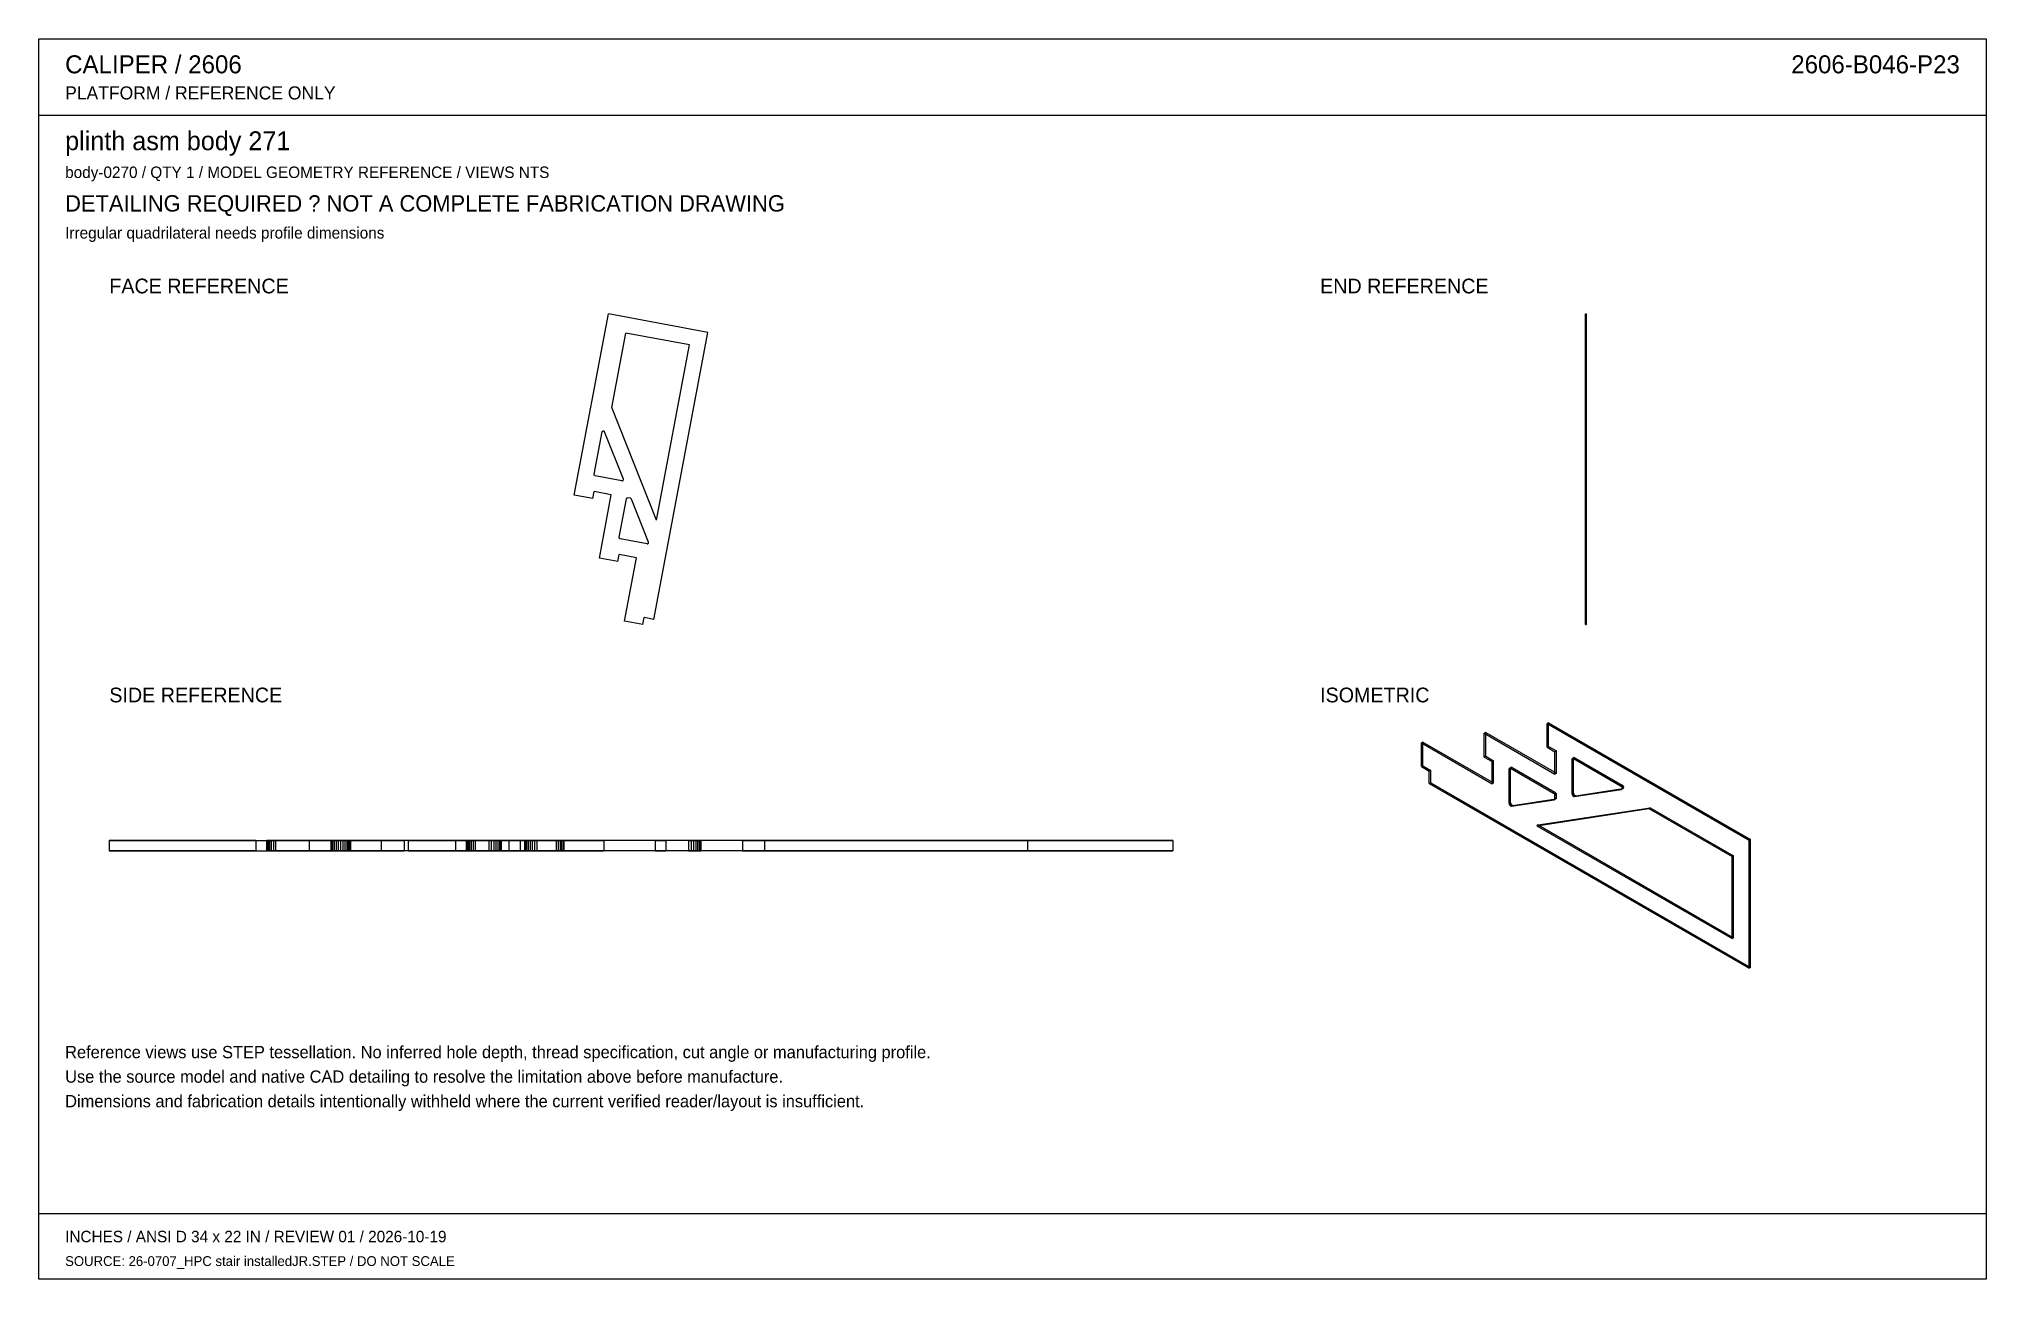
# Model space of a CAD drawing. Header units: inches. Extents: x 0.5 to 33.5, y 0.5 to 21.5.
import ezdxf
from ezdxf.enums import TextEntityAlignment as Align

# ---------------------------------------------------------------- set-up
doc = ezdxf.new("R2010")
doc.units = ezdxf.units.IN
doc.header["$MEASUREMENT"] = 0

msp = doc.modelspace()

# ---------------------------------------------------------------- linework, layer by layer
at = {"layer": 'OUTLINE'}
for p, q in [((0.472, 21.528), (33.528, 21.528)), ((0.472, 0.472), (0.472, 21.528)), ((33.528, 21.528), (33.528, 0.472)), ((0.472, 20.236), (33.528, 20.236)), ((9.561, 13.784), (10.141, 16.861)), ((9.561, 13.784), (10.141, 16.861)), ((11.828, 16.543), (10.141, 16.861)), ((11.828, 16.543), (10.141, 16.861)), ((26.725, 16.861), (26.747, 16.861)), ((26.725, 16.543), (26.725, 16.861)), ((26.725, 13.784), (26.725, 16.861)), ((26.747, 16.543), (26.747, 16.861)), ((26.747, 13.784), (26.747, 16.861)), ((10.198, 15.269), (10.436, 16.535)), ((10.198, 15.269), (10.436, 16.535)), ((11.518, 16.332), (10.436, 16.535)), ((11.518, 16.332), (10.436, 16.535)), ((10.91, 11.672), (11.828, 16.543)), ((10.91, 11.672), (11.828, 16.543)), ((26.725, 16.543), (26.747, 16.543)), ((26.725, 11.672), (26.725, 16.543)), ((26.725, 16.535), (26.747, 16.535)), ((26.725, 16.332), (26.725, 16.535)), ((26.725, 15.269), (26.725, 16.535)), ((26.747, 11.672), (26.747, 16.543)), ((26.747, 16.332), (26.747, 16.535)), ((26.747, 15.269), (26.747, 16.535)), ((10.958, 13.358), (11.518, 16.332)), ((10.958, 13.358), (11.518, 16.332)), ((26.725, 16.332), (26.747, 16.332)), ((26.725, 13.358), (26.725, 16.332)), ((26.747, 13.358), (26.747, 16.332)), ((10.958, 13.358), (10.198, 15.269)), ((10.958, 13.358), (10.198, 15.269)), ((26.725, 15.269), (26.747, 15.269)), ((26.725, 13.358), (26.725, 15.269)), ((26.747, 13.358), (26.747, 15.269)), ((9.898, 14.137), (10.033, 14.855)), ((9.898, 14.137), (10.033, 14.855)), ((10.033, 14.855), (10.034, 14.86)), ((10.033, 14.855), (10.034, 14.86)), ((10.034, 14.86), (10.037, 14.864)), ((10.034, 14.86), (10.037, 14.864)), ((10.037, 14.864), (10.04, 14.868)), ((10.037, 14.864), (10.04, 14.868)), ((10.04, 14.868), (10.044, 14.87)), ((10.04, 14.868), (10.044, 14.87)), ((10.044, 14.87), (10.049, 14.872)), ((10.044, 14.87), (10.049, 14.872)), ((10.049, 14.872), (10.054, 14.873)), ((10.049, 14.872), (10.054, 14.873)), ((10.054, 14.873), (10.059, 14.873)), ((10.054, 14.873), (10.059, 14.873)), ((10.063, 14.871), (10.059, 14.873)), ((10.063, 14.871), (10.059, 14.873)), ((10.067, 14.869), (10.063, 14.871)), ((10.067, 14.869), (10.063, 14.871)), ((10.07, 14.866), (10.067, 14.869)), ((10.07, 14.866), (10.067, 14.869)), ((10.073, 14.863), (10.07, 14.866)), ((10.073, 14.863), (10.07, 14.866)), ((10.075, 14.859), (10.073, 14.863)), ((10.075, 14.859), (10.073, 14.863)), ((10.395, 14.056), (10.075, 14.859)), ((10.395, 14.056), (10.075, 14.859)), ((26.725, 14.873), (26.747, 14.873)), ((26.725, 14.873), (26.747, 14.873)), ((26.725, 14.873), (26.725, 14.873)), ((26.725, 14.872), (26.725, 14.873)), ((26.725, 14.871), (26.725, 14.873)), ((26.725, 14.872), (26.747, 14.872)), ((26.725, 14.87), (26.725, 14.872)), ((26.725, 14.869), (26.725, 14.871)), ((26.725, 14.871), (26.747, 14.871)), ((26.725, 14.87), (26.747, 14.87)), ((26.725, 14.868), (26.725, 14.87)), ((26.725, 14.866), (26.725, 14.869)), ((26.725, 14.869), (26.747, 14.869)), ((26.725, 14.868), (26.747, 14.868)), ((26.725, 14.864), (26.725, 14.868)), ((26.725, 14.863), (26.725, 14.866)), ((26.725, 14.866), (26.747, 14.866)), ((26.725, 14.864), (26.747, 14.864)), ((26.725, 14.86), (26.725, 14.864)), ((26.725, 14.859), (26.725, 14.863)), ((26.725, 14.863), (26.747, 14.863)), ((26.725, 14.86), (26.747, 14.86)), ((26.725, 14.855), (26.725, 14.86)), ((26.725, 14.056), (26.725, 14.859)), ((26.725, 14.859), (26.747, 14.859)), ((26.725, 14.855), (26.747, 14.855)), ((26.725, 14.137), (26.725, 14.855)), ((26.747, 14.873), (26.747, 14.873)), ((26.747, 14.872), (26.747, 14.873)), ((26.747, 14.871), (26.747, 14.873)), ((26.747, 14.87), (26.747, 14.872)), ((26.747, 14.869), (26.747, 14.871)), ((26.747, 14.868), (26.747, 14.87)), ((26.747, 14.866), (26.747, 14.869)), ((26.747, 14.864), (26.747, 14.868)), ((26.747, 14.863), (26.747, 14.866)), ((26.747, 14.86), (26.747, 14.864)), ((26.747, 14.859), (26.747, 14.863)), ((26.747, 14.855), (26.747, 14.86)), ((26.747, 14.056), (26.747, 14.859)), ((26.747, 14.137), (26.747, 14.855)), ((9.897, 14.132), (9.898, 14.137)), ((9.897, 14.132), (9.898, 14.137)), ((9.898, 14.127), (9.897, 14.132)), ((9.898, 14.127), (9.897, 14.132)), ((9.9, 14.123), (9.898, 14.127)), ((9.9, 14.123), (9.898, 14.127)), ((9.903, 14.119), (9.9, 14.123)), ((9.903, 14.119), (9.9, 14.123)), ((9.906, 14.115), (9.903, 14.119)), ((9.906, 14.115), (9.903, 14.119)), ((9.911, 14.113), (9.906, 14.115)), ((9.911, 14.113), (9.906, 14.115)), ((9.915, 14.111), (9.911, 14.113)), ((9.915, 14.111), (9.911, 14.113)), ((10.37, 14.026), (9.915, 14.111)), ((10.37, 14.026), (9.915, 14.111)), ((10.37, 14.026), (10.375, 14.025)), ((10.37, 14.026), (10.375, 14.025)), ((10.375, 14.025), (10.38, 14.026)), ((10.375, 14.025), (10.38, 14.026)), ((10.38, 14.026), (10.385, 14.028)), ((10.38, 14.026), (10.385, 14.028)), ((10.385, 14.028), (10.389, 14.032)), ((10.385, 14.028), (10.389, 14.032)), ((10.389, 14.032), (10.393, 14.036)), ((10.389, 14.032), (10.393, 14.036)), ((10.393, 14.036), (10.395, 14.04)), ((10.393, 14.036), (10.395, 14.04)), ((10.396, 14.051), (10.395, 14.056)), ((10.396, 14.051), (10.395, 14.056)), ((10.395, 14.04), (10.396, 14.045)), ((10.395, 14.04), (10.396, 14.045)), ((10.396, 14.045), (10.396, 14.051)), ((10.396, 14.045), (10.396, 14.051)), ((26.725, 14.132), (26.725, 14.137)), ((26.725, 14.137), (26.747, 14.137)), ((26.725, 14.127), (26.725, 14.132)), ((26.725, 14.132), (26.747, 14.132)), ((26.725, 14.123), (26.725, 14.127)), ((26.725, 14.127), (26.747, 14.127)), ((26.725, 14.119), (26.725, 14.123)), ((26.725, 14.123), (26.747, 14.123)), ((26.725, 14.115), (26.725, 14.119)), ((26.725, 14.119), (26.747, 14.119)), ((26.725, 14.113), (26.725, 14.115)), ((26.725, 14.115), (26.747, 14.115)), ((26.725, 14.111), (26.725, 14.113)), ((26.725, 14.113), (26.747, 14.113)), ((26.725, 14.026), (26.725, 14.111)), ((26.725, 14.111), (26.747, 14.111)), ((26.725, 14.051), (26.725, 14.056)), ((26.725, 14.056), (26.747, 14.056)), ((26.725, 14.045), (26.725, 14.051)), ((26.725, 14.051), (26.747, 14.051)), ((26.725, 14.04), (26.725, 14.045)), ((26.725, 14.045), (26.747, 14.045)), ((26.725, 14.036), (26.725, 14.04)), ((26.725, 14.04), (26.747, 14.04)), ((26.725, 14.032), (26.725, 14.036)), ((26.725, 14.036), (26.747, 14.036)), ((26.725, 14.028), (26.725, 14.032)), ((26.725, 14.032), (26.747, 14.032)), ((26.725, 14.026), (26.725, 14.028)), ((26.725, 14.028), (26.747, 14.028)), ((26.725, 14.025), (26.725, 14.026)), ((26.725, 14.026), (26.725, 14.025)), ((26.725, 14.026), (26.747, 14.026)), ((26.725, 14.026), (26.747, 14.026)), ((26.725, 14.025), (26.747, 14.025)), ((26.747, 14.132), (26.747, 14.137)), ((26.747, 14.127), (26.747, 14.132)), ((26.747, 14.123), (26.747, 14.127)), ((26.747, 14.119), (26.747, 14.123)), ((26.747, 14.115), (26.747, 14.119)), ((26.747, 14.113), (26.747, 14.115)), ((26.747, 14.111), (26.747, 14.113)), ((26.747, 14.026), (26.747, 14.111)), ((26.747, 14.051), (26.747, 14.056)), ((26.747, 14.045), (26.747, 14.051)), ((26.747, 14.04), (26.747, 14.045)), ((26.747, 14.036), (26.747, 14.04)), ((26.747, 14.032), (26.747, 14.036)), ((26.747, 14.028), (26.747, 14.032)), ((26.747, 14.026), (26.747, 14.028)), ((26.747, 14.025), (26.747, 14.026)), ((26.747, 14.026), (26.747, 14.025)), ((9.873, 13.725), (9.561, 13.784)), ((9.873, 13.725), (9.561, 13.784)), ((9.873, 13.725), (9.896, 13.845)), ((9.873, 13.725), (9.896, 13.845)), ((10.189, 13.79), (9.896, 13.845)), ((10.189, 13.79), (9.896, 13.845)), ((9.987, 12.713), (10.189, 13.79)), ((9.987, 12.713), (10.189, 13.79)), ((10.323, 13.066), (10.446, 13.719)), ((10.323, 13.066), (10.446, 13.719)), ((10.446, 13.719), (10.448, 13.723)), ((10.446, 13.719), (10.448, 13.723)), ((10.448, 13.723), (10.45, 13.728)), ((10.448, 13.723), (10.45, 13.728)), ((10.45, 13.728), (10.454, 13.731)), ((10.45, 13.728), (10.454, 13.731)), ((10.454, 13.731), (10.458, 13.734)), ((10.454, 13.731), (10.458, 13.734)), ((10.458, 13.734), (10.462, 13.736)), ((10.458, 13.734), (10.462, 13.736)), ((10.462, 13.736), (10.467, 13.737)), ((10.462, 13.736), (10.467, 13.737)), ((10.467, 13.737), (10.472, 13.736)), ((10.467, 13.737), (10.472, 13.736)), ((10.514, 13.728), (10.472, 13.736)), ((10.514, 13.728), (10.472, 13.736)), ((10.518, 13.727), (10.514, 13.728)), ((10.518, 13.727), (10.514, 13.728)), ((10.522, 13.725), (10.518, 13.727)), ((10.522, 13.725), (10.518, 13.727)), ((10.525, 13.722), (10.522, 13.725)), ((10.525, 13.722), (10.522, 13.725)), ((10.528, 13.719), (10.525, 13.722)), ((10.528, 13.719), (10.525, 13.722)), ((10.53, 13.715), (10.528, 13.719)), ((10.53, 13.715), (10.528, 13.719)), ((10.82, 12.985), (10.53, 13.715)), ((10.82, 12.985), (10.53, 13.715)), ((26.725, 13.79), (26.725, 13.845)), ((26.725, 13.845), (26.747, 13.845)), ((26.725, 13.725), (26.725, 13.845)), ((26.725, 13.79), (26.747, 13.79)), ((26.725, 12.713), (26.725, 13.79)), ((26.725, 13.784), (26.747, 13.784)), ((26.725, 13.725), (26.725, 13.784)), ((26.725, 13.737), (26.725, 13.736)), ((26.725, 13.736), (26.725, 13.737)), ((26.725, 13.737), (26.747, 13.737)), ((26.725, 13.728), (26.725, 13.736)), ((26.725, 13.734), (26.725, 13.736)), ((26.725, 13.736), (26.747, 13.736)), ((26.725, 13.736), (26.747, 13.736)), ((26.725, 13.731), (26.725, 13.734)), ((26.725, 13.734), (26.747, 13.734)), ((26.725, 13.728), (26.725, 13.731)), ((26.725, 13.731), (26.747, 13.731)), ((26.725, 13.727), (26.725, 13.728)), ((26.725, 13.723), (26.725, 13.728)), ((26.725, 13.728), (26.747, 13.728)), ((26.725, 13.728), (26.747, 13.728)), ((26.725, 13.725), (26.725, 13.727)), ((26.725, 13.727), (26.747, 13.727)), ((26.725, 13.725), (26.747, 13.725)), ((26.725, 13.722), (26.725, 13.725)), ((26.725, 13.725), (26.747, 13.725)), ((26.725, 13.719), (26.725, 13.723)), ((26.725, 13.723), (26.747, 13.723)), ((26.725, 13.719), (26.725, 13.722)), ((26.725, 13.722), (26.747, 13.722)), ((26.725, 13.715), (26.725, 13.719)), ((26.725, 13.066), (26.725, 13.719)), ((26.725, 13.719), (26.747, 13.719)), ((26.725, 13.719), (26.747, 13.719)), ((26.725, 12.985), (26.725, 13.715)), ((26.725, 13.715), (26.747, 13.715)), ((26.747, 13.79), (26.747, 13.845)), ((26.747, 13.725), (26.747, 13.845)), ((26.747, 12.713), (26.747, 13.79)), ((26.747, 13.725), (26.747, 13.784)), ((26.747, 13.737), (26.747, 13.736)), ((26.747, 13.736), (26.747, 13.737)), ((26.747, 13.728), (26.747, 13.736)), ((26.747, 13.734), (26.747, 13.736)), ((26.747, 13.731), (26.747, 13.734)), ((26.747, 13.728), (26.747, 13.731)), ((26.747, 13.727), (26.747, 13.728)), ((26.747, 13.723), (26.747, 13.728)), ((26.747, 13.725), (26.747, 13.727)), ((26.747, 13.722), (26.747, 13.725)), ((26.747, 13.719), (26.747, 13.723)), ((26.747, 13.719), (26.747, 13.722)), ((26.747, 13.715), (26.747, 13.719)), ((26.747, 13.066), (26.747, 13.719)), ((26.747, 12.985), (26.747, 13.715)), ((26.725, 13.358), (26.747, 13.358)), ((10.323, 13.061), (10.323, 13.066)), ((10.323, 13.061), (10.323, 13.066)), ((10.324, 13.056), (10.323, 13.061)), ((10.324, 13.056), (10.323, 13.061)), ((10.326, 13.052), (10.324, 13.056)), ((10.326, 13.052), (10.324, 13.056)), ((10.328, 13.048), (10.326, 13.052)), ((10.328, 13.048), (10.326, 13.052)), ((10.332, 13.044), (10.328, 13.048)), ((10.332, 13.044), (10.328, 13.048)), ((10.336, 13.042), (10.332, 13.044)), ((10.336, 13.042), (10.332, 13.044)), ((10.341, 13.04), (10.336, 13.042)), ((10.341, 13.04), (10.336, 13.042)), ((10.796, 12.955), (10.341, 13.04)), ((10.796, 12.955), (10.341, 13.04)), ((10.796, 12.955), (10.801, 12.954)), ((10.796, 12.955), (10.801, 12.954)), ((10.801, 12.954), (10.806, 12.955)), ((10.801, 12.954), (10.806, 12.955)), ((10.806, 12.955), (10.811, 12.957)), ((10.806, 12.955), (10.811, 12.957)), ((10.811, 12.957), (10.815, 12.961)), ((10.811, 12.957), (10.815, 12.961)), ((10.815, 12.961), (10.818, 12.965)), ((10.815, 12.961), (10.818, 12.965)), ((10.818, 12.965), (10.821, 12.969)), ((10.818, 12.965), (10.821, 12.969)), ((10.822, 12.98), (10.82, 12.985)), ((10.822, 12.98), (10.82, 12.985)), ((10.821, 12.969), (10.822, 12.974)), ((10.821, 12.969), (10.822, 12.974)), ((10.822, 12.974), (10.822, 12.98)), ((10.822, 12.974), (10.822, 12.98)), ((26.725, 13.061), (26.725, 13.066)), ((26.725, 13.066), (26.747, 13.066)), ((26.725, 13.056), (26.725, 13.061)), ((26.725, 13.061), (26.747, 13.061)), ((26.725, 13.052), (26.725, 13.056)), ((26.725, 13.056), (26.747, 13.056)), ((26.725, 13.048), (26.725, 13.052)), ((26.725, 13.052), (26.747, 13.052)), ((26.725, 13.044), (26.725, 13.048)), ((26.725, 13.048), (26.747, 13.048)), ((26.725, 13.042), (26.725, 13.044)), ((26.725, 13.044), (26.747, 13.044)), ((26.725, 13.04), (26.725, 13.042)), ((26.725, 13.042), (26.747, 13.042)), ((26.725, 12.955), (26.725, 13.04)), ((26.725, 13.04), (26.747, 13.04)), ((26.725, 12.98), (26.725, 12.985)), ((26.725, 12.985), (26.747, 12.985)), ((26.725, 12.974), (26.725, 12.98)), ((26.725, 12.98), (26.747, 12.98)), ((26.725, 12.969), (26.725, 12.974)), ((26.725, 12.974), (26.747, 12.974)), ((26.725, 12.965), (26.725, 12.969)), ((26.725, 12.969), (26.747, 12.969)), ((26.725, 12.961), (26.725, 12.965)), ((26.725, 12.965), (26.747, 12.965)), ((26.725, 12.957), (26.725, 12.961)), ((26.725, 12.961), (26.747, 12.961)), ((26.725, 12.955), (26.725, 12.957)), ((26.725, 12.957), (26.747, 12.957)), ((26.725, 12.955), (26.725, 12.954)), ((26.725, 12.954), (26.725, 12.955)), ((26.725, 12.955), (26.747, 12.955)), ((26.725, 12.955), (26.747, 12.955)), ((26.725, 12.954), (26.747, 12.954)), ((26.747, 13.061), (26.747, 13.066)), ((26.747, 13.056), (26.747, 13.061)), ((26.747, 13.052), (26.747, 13.056)), ((26.747, 13.048), (26.747, 13.052)), ((26.747, 13.044), (26.747, 13.048)), ((26.747, 13.042), (26.747, 13.044)), ((26.747, 13.04), (26.747, 13.042)), ((26.747, 12.955), (26.747, 13.04)), ((26.747, 12.98), (26.747, 12.985)), ((26.747, 12.974), (26.747, 12.98)), ((26.747, 12.969), (26.747, 12.974)), ((26.747, 12.965), (26.747, 12.969)), ((26.747, 12.961), (26.747, 12.965)), ((26.747, 12.957), (26.747, 12.961)), ((26.747, 12.955), (26.747, 12.957)), ((26.747, 12.955), (26.747, 12.954)), ((26.747, 12.954), (26.747, 12.955)), ((10.299, 12.654), (9.987, 12.713)), ((10.299, 12.654), (9.987, 12.713)), ((10.299, 12.654), (10.322, 12.774)), ((10.299, 12.654), (10.322, 12.774)), ((10.615, 12.719), (10.322, 12.774)), ((10.615, 12.719), (10.322, 12.774)), ((10.412, 11.642), (10.615, 12.719)), ((10.412, 11.642), (10.615, 12.719)), ((26.725, 12.719), (26.725, 12.774)), ((26.725, 12.774), (26.747, 12.774)), ((26.725, 12.654), (26.725, 12.774)), ((26.725, 12.719), (26.747, 12.719)), ((26.725, 11.642), (26.725, 12.719)), ((26.725, 12.713), (26.747, 12.713)), ((26.725, 12.654), (26.725, 12.713)), ((26.725, 12.654), (26.747, 12.654)), ((26.747, 12.719), (26.747, 12.774)), ((26.747, 12.654), (26.747, 12.774)), ((26.747, 11.642), (26.747, 12.719)), ((26.747, 12.654), (26.747, 12.713)), ((10.725, 11.583), (10.412, 11.642)), ((10.725, 11.583), (10.412, 11.642)), ((10.725, 11.583), (10.747, 11.703)), ((10.725, 11.583), (10.747, 11.703)), ((10.91, 11.672), (10.747, 11.703)), ((10.91, 11.672), (10.747, 11.703)), ((26.725, 11.703), (26.747, 11.703)), ((26.725, 11.583), (26.725, 11.703)), ((26.725, 11.672), (26.725, 11.703)), ((26.725, 11.672), (26.747, 11.672)), ((26.725, 11.642), (26.747, 11.642)), ((26.725, 11.583), (26.725, 11.642)), ((26.725, 11.583), (26.747, 11.583)), ((26.747, 11.583), (26.747, 11.703)), ((26.747, 11.672), (26.747, 11.703)), ((26.747, 11.583), (26.747, 11.642)), ((26.1, 9.917), (26.075, 9.903)), ((26.1, 9.515), (26.1, 9.917)), ((26.1, 9.917), (29.53, 7.936)), ((23.966, 9.588), (23.942, 9.574)), ((23.966, 9.186), (23.966, 9.588)), ((23.966, 9.588), (25.166, 8.896)), ((25.033, 9.753), (25.009, 9.739)), ((25.009, 9.336), (25.009, 9.739)), ((25.009, 9.739), (26.209, 9.046)), ((25.033, 9.35), (25.033, 9.753)), ((25.033, 9.753), (26.233, 9.06)), ((26.075, 9.501), (26.075, 9.903)), ((26.075, 9.903), (29.506, 7.922)), ((23.942, 9.172), (23.942, 9.574)), ((23.942, 9.574), (25.142, 8.882)), ((25.033, 9.35), (25.009, 9.336)), ((25.009, 9.336), (25.142, 9.259)), ((25.033, 9.35), (25.166, 9.273)), ((25.166, 9.273), (25.142, 9.259)), ((25.142, 8.882), (25.142, 9.259)), ((25.166, 8.896), (25.166, 9.273)), ((26.1, 9.515), (26.075, 9.501)), ((26.075, 9.501), (26.209, 9.424)), ((26.1, 9.515), (26.233, 9.438)), ((26.233, 9.438), (26.209, 9.424)), ((26.209, 9.046), (26.209, 9.424)), ((26.233, 9.06), (26.233, 9.438)), ((26.525, 9.314), (26.5, 9.3)), ((26.524, 9.308), (26.5, 9.294)), ((26.5, 9.3), (26.502, 9.305)), ((26.5, 9.294), (26.5, 9.3)), ((26.5, 8.709), (26.5, 9.294)), ((26.526, 9.319), (26.502, 9.305)), ((26.502, 9.305), (26.505, 9.308)), ((26.529, 9.322), (26.505, 9.308)), ((26.505, 9.308), (26.509, 9.31)), ((26.533, 9.324), (26.509, 9.31)), ((26.509, 9.31), (26.513, 9.311)), ((26.538, 9.325), (26.513, 9.311)), ((26.513, 9.311), (26.519, 9.31)), ((26.543, 9.324), (26.519, 9.31)), ((26.519, 9.31), (26.524, 9.308)), ((26.548, 9.322), (26.524, 9.308)), ((26.524, 9.308), (26.525, 9.314)), ((26.524, 9.308), (27.324, 8.846)), ((26.524, 8.723), (26.524, 9.308)), ((26.525, 9.314), (26.526, 9.319)), ((26.526, 9.319), (26.529, 9.322)), ((26.529, 9.322), (26.533, 9.324)), ((26.533, 9.324), (26.538, 9.325)), ((26.538, 9.325), (26.543, 9.324)), ((26.543, 9.324), (26.548, 9.322)), ((26.548, 9.322), (27.348, 8.86)), ((23.966, 9.186), (23.942, 9.172)), ((23.942, 9.172), (24.075, 9.095)), ((23.966, 9.186), (24.1, 9.109)), ((24.1, 9.109), (24.075, 9.095)), ((24.075, 8.885), (24.075, 9.095)), ((24.1, 8.899), (24.1, 9.109)), ((25.457, 9.144), (25.433, 9.13)), ((25.433, 9.13), (25.434, 9.136)), ((25.433, 8.544), (25.433, 9.13)), ((25.458, 9.15), (25.434, 9.136)), ((25.434, 9.136), (25.435, 9.14)), ((25.46, 9.154), (25.435, 9.14)), ((25.435, 9.14), (25.438, 9.144)), ((25.463, 9.158), (25.438, 9.144)), ((25.438, 9.144), (25.442, 9.146)), ((25.466, 9.16), (25.442, 9.146)), ((25.442, 9.146), (25.447, 9.147)), ((25.471, 9.161), (25.447, 9.147)), ((25.447, 9.147), (25.452, 9.146)), ((25.476, 9.16), (25.452, 9.146)), ((25.452, 9.146), (25.457, 9.144)), ((25.482, 9.158), (25.457, 9.144)), ((25.457, 9.144), (25.458, 9.15)), ((25.457, 9.144), (26.185, 8.724)), ((25.457, 8.558), (25.457, 9.144)), ((25.458, 9.15), (25.46, 9.154)), ((25.46, 9.154), (25.463, 9.158)), ((25.463, 9.158), (25.466, 9.16)), ((25.466, 9.16), (25.471, 9.161)), ((25.471, 9.161), (25.476, 9.16)), ((25.476, 9.16), (25.482, 9.158)), ((25.482, 9.158), (26.209, 8.738)), ((26.233, 9.06), (26.209, 9.046)), ((24.1, 8.899), (24.075, 8.885)), ((24.075, 8.885), (29.506, 5.75)), ((24.1, 8.899), (29.53, 5.764)), ((25.166, 8.896), (25.142, 8.882)), ((25.47, 8.499), (26.198, 8.611)), ((25.494, 8.513), (26.222, 8.625)), ((26.209, 8.738), (26.185, 8.724)), ((26.185, 8.724), (26.19, 8.72)), ((26.214, 8.734), (26.19, 8.72)), ((26.19, 8.72), (26.195, 8.715)), ((26.219, 8.729), (26.195, 8.715)), ((26.195, 8.715), (26.2, 8.709)), ((26.222, 8.625), (26.198, 8.611)), ((26.198, 8.611), (26.201, 8.613)), ((26.224, 8.723), (26.2, 8.709)), ((26.2, 8.709), (26.204, 8.702)), ((26.226, 8.627), (26.201, 8.613)), ((26.201, 8.613), (26.205, 8.615)), ((26.228, 8.716), (26.204, 8.702)), ((26.204, 8.702), (26.206, 8.695)), ((26.229, 8.629), (26.205, 8.615)), ((26.205, 8.615), (26.207, 8.619)), ((26.231, 8.709), (26.206, 8.695)), ((26.206, 8.695), (26.208, 8.688)), ((26.231, 8.633), (26.207, 8.619)), ((26.207, 8.619), (26.208, 8.623)), ((26.232, 8.702), (26.208, 8.688)), ((26.208, 8.688), (26.209, 8.682)), ((26.233, 8.637), (26.208, 8.623)), ((26.208, 8.623), (26.209, 8.628)), ((26.209, 8.738), (26.214, 8.734)), ((26.233, 8.696), (26.209, 8.682)), ((26.209, 8.628), (26.209, 8.682)), ((26.233, 8.642), (26.209, 8.628)), ((26.214, 8.734), (26.219, 8.729)), ((26.219, 8.729), (26.224, 8.723)), ((26.222, 8.625), (26.226, 8.627)), ((26.224, 8.723), (26.228, 8.716)), ((26.226, 8.627), (26.229, 8.629)), ((26.228, 8.716), (26.231, 8.709)), ((26.229, 8.629), (26.231, 8.633)), ((26.231, 8.709), (26.232, 8.702)), ((26.231, 8.633), (26.233, 8.637)), ((26.232, 8.702), (26.233, 8.696)), ((26.233, 8.642), (26.233, 8.696)), ((26.233, 8.637), (26.233, 8.642)), ((26.524, 8.723), (26.5, 8.709)), ((26.525, 8.716), (26.5, 8.702)), ((26.5, 8.709), (26.5, 8.702)), ((26.5, 8.702), (26.502, 8.694)), ((26.527, 8.708), (26.502, 8.694)), ((26.502, 8.694), (26.506, 8.687)), ((26.53, 8.701), (26.506, 8.687)), ((26.506, 8.687), (26.51, 8.68)), ((26.534, 8.694), (26.51, 8.68)), ((26.51, 8.68), (26.515, 8.674)), ((26.539, 8.688), (26.515, 8.674)), ((26.515, 8.674), (26.52, 8.669)), ((26.545, 8.683), (26.52, 8.669)), ((26.52, 8.669), (26.526, 8.666)), ((26.524, 8.723), (26.525, 8.716)), ((26.525, 8.716), (26.527, 8.708)), ((26.55, 8.679), (26.526, 8.666)), ((26.526, 8.666), (26.532, 8.664)), ((26.527, 8.708), (26.53, 8.701)), ((26.53, 8.701), (26.534, 8.694)), ((26.556, 8.678), (26.532, 8.664)), ((26.532, 8.664), (26.537, 8.664)), ((26.534, 8.694), (26.539, 8.688)), ((26.537, 8.664), (27.337, 8.787)), ((26.561, 8.677), (26.537, 8.664)), ((26.539, 8.688), (26.545, 8.683)), ((26.545, 8.683), (26.55, 8.679)), ((26.55, 8.679), (26.556, 8.678)), ((26.556, 8.678), (26.561, 8.677)), ((26.561, 8.677), (27.361, 8.801)), ((27.348, 8.86), (27.324, 8.846)), ((27.324, 8.846), (27.33, 8.842)), ((27.354, 8.856), (27.33, 8.842)), ((27.33, 8.842), (27.335, 8.837)), ((27.359, 8.851), (27.335, 8.837)), ((27.335, 8.837), (27.339, 8.831)), ((27.361, 8.801), (27.337, 8.787)), ((27.337, 8.787), (27.341, 8.788)), ((27.364, 8.845), (27.339, 8.831)), ((27.339, 8.831), (27.343, 8.824)), ((27.365, 8.802), (27.341, 8.788)), ((27.341, 8.788), (27.344, 8.79)), ((27.367, 8.838), (27.343, 8.824)), ((27.343, 8.824), (27.346, 8.817)), ((27.368, 8.804), (27.344, 8.79)), ((27.344, 8.79), (27.347, 8.794)), ((27.37, 8.831), (27.346, 8.817)), ((27.346, 8.817), (27.348, 8.81)), ((27.371, 8.808), (27.347, 8.794)), ((27.347, 8.794), (27.348, 8.798)), ((27.348, 8.86), (27.354, 8.856)), ((27.372, 8.824), (27.348, 8.81)), ((27.373, 8.818), (27.348, 8.804)), ((27.372, 8.812), (27.348, 8.798)), ((27.348, 8.81), (27.348, 8.804)), ((27.348, 8.798), (27.348, 8.804)), ((27.354, 8.856), (27.359, 8.851)), ((27.359, 8.851), (27.364, 8.845)), ((27.361, 8.801), (27.365, 8.802)), ((27.364, 8.845), (27.367, 8.838)), ((27.365, 8.802), (27.368, 8.804)), ((27.367, 8.838), (27.37, 8.831)), ((27.368, 8.804), (27.371, 8.808)), ((27.37, 8.831), (27.372, 8.824)), ((27.371, 8.808), (27.372, 8.812)), ((27.372, 8.824), (27.373, 8.818)), ((27.372, 8.812), (27.373, 8.818)), ((25.457, 8.558), (25.433, 8.544)), ((25.433, 8.544), (25.434, 8.538)), ((25.458, 8.552), (25.434, 8.538)), ((25.434, 8.538), (25.436, 8.53)), ((25.46, 8.544), (25.436, 8.53)), ((25.436, 8.53), (25.439, 8.523)), ((25.463, 8.537), (25.439, 8.523)), ((25.439, 8.523), (25.443, 8.516)), ((25.467, 8.53), (25.443, 8.516)), ((25.443, 8.516), (25.448, 8.51)), ((25.472, 8.524), (25.448, 8.51)), ((25.448, 8.51), (25.454, 8.505)), ((25.478, 8.519), (25.454, 8.505)), ((25.454, 8.505), (25.459, 8.501)), ((25.457, 8.558), (25.458, 8.552)), ((25.458, 8.552), (25.46, 8.544)), ((25.484, 8.515), (25.459, 8.501)), ((25.459, 8.501), (25.465, 8.499)), ((25.46, 8.544), (25.463, 8.537)), ((25.463, 8.537), (25.467, 8.53)), ((25.489, 8.513), (25.465, 8.499)), ((25.465, 8.499), (25.47, 8.499)), ((25.467, 8.53), (25.472, 8.524)), ((25.494, 8.513), (25.47, 8.499)), ((25.472, 8.524), (25.478, 8.519)), ((25.478, 8.519), (25.484, 8.515)), ((25.484, 8.515), (25.489, 8.513)), ((25.489, 8.513), (25.494, 8.513)), ((25.9, 8.168), (27.804, 8.461)), ((25.924, 8.182), (27.828, 8.475)), ((27.828, 8.475), (27.804, 8.461)), ((27.804, 8.461), (29.215, 7.646)), ((27.828, 8.475), (29.239, 7.66)), ((25.924, 8.182), (25.9, 8.168)), ((25.9, 8.168), (29.215, 6.254)), ((25.924, 8.182), (29.239, 6.268)), ((29.53, 7.936), (29.506, 7.922)), ((29.53, 5.764), (29.53, 7.936)), ((1.667, 7.921), (1.667, 7.745)), ((4.155, 7.921), (1.667, 7.921)), ((1.667, 7.921), (6.283, 7.921)), ((4.155, 7.745), (1.667, 7.745)), ((1.667, 7.745), (6.283, 7.745)), ((4.155, 7.921), (4.155, 7.745)), ((4.155, 7.921), (4.334, 7.921)), ((4.155, 7.745), (4.334, 7.745)), ((6.672, 7.921), (4.334, 7.921)), ((4.334, 7.921), (4.334, 7.745)), ((6.672, 7.745), (4.334, 7.745)), ((4.346, 7.921), (4.349, 7.921)), ((4.352, 7.921), (4.346, 7.921)), ((4.346, 7.921), (4.346, 7.745)), ((4.346, 7.745), (4.349, 7.745)), ((4.352, 7.745), (4.346, 7.745)), ((4.349, 7.921), (5.426, 7.921)), ((4.349, 7.921), (4.349, 7.745)), ((4.349, 7.745), (5.426, 7.745)), ((4.366, 7.921), (4.352, 7.921)), ((4.352, 7.921), (4.352, 7.745)), ((4.366, 7.745), (4.352, 7.745)), ((4.388, 7.921), (4.366, 7.921)), ((4.366, 7.921), (4.366, 7.745)), ((4.388, 7.745), (4.366, 7.745)), ((4.417, 7.921), (4.388, 7.921)), ((4.388, 7.921), (4.388, 7.745)), ((4.417, 7.745), (4.388, 7.745)), ((4.452, 7.921), (4.417, 7.921)), ((4.417, 7.921), (4.417, 7.745)), ((4.452, 7.745), (4.417, 7.745)), ((4.489, 7.921), (4.452, 7.921)), ((4.452, 7.921), (4.452, 7.745)), ((4.489, 7.745), (4.452, 7.745)), ((8.11, 7.921), (4.489, 7.921)), ((4.489, 7.921), (4.489, 7.745)), ((8.11, 7.745), (4.489, 7.745)), ((5.057, 7.921), (5.057, 7.745)), ((7.545, 7.921), (5.057, 7.921)), ((5.057, 7.921), (6.672, 7.921)), ((7.545, 7.745), (5.057, 7.745)), ((5.057, 7.745), (6.672, 7.745)), ((5.426, 7.921), (5.426, 7.745)), ((5.426, 7.921), (5.437, 7.921)), ((5.426, 7.745), (5.437, 7.745)), ((5.437, 7.921), (5.437, 7.745)), ((5.437, 7.921), (5.457, 7.921)), ((5.437, 7.745), (5.457, 7.745)), ((5.457, 7.921), (5.484, 7.921)), ((5.457, 7.921), (5.457, 7.745)), ((5.457, 7.745), (5.484, 7.745)), ((5.484, 7.921), (5.484, 7.745)), ((5.484, 7.921), (5.516, 7.921)), ((5.484, 7.745), (5.516, 7.745)), ((5.516, 7.921), (5.553, 7.921)), ((5.516, 7.921), (5.516, 7.745)), ((5.516, 7.745), (5.553, 7.745)), ((5.553, 7.921), (5.553, 7.745)), ((5.553, 7.921), (5.592, 7.921)), ((5.553, 7.745), (5.592, 7.745)), ((5.592, 7.921), (5.592, 7.745)), ((5.592, 7.921), (5.631, 7.921)), ((5.592, 7.745), (5.631, 7.745)), ((5.631, 7.921), (5.631, 7.745)), ((5.665, 7.921), (5.631, 7.921)), ((5.665, 7.745), (5.631, 7.745)), ((5.697, 7.921), (5.665, 7.921)), ((5.665, 7.921), (5.665, 7.745)), ((5.697, 7.745), (5.665, 7.745)), ((5.724, 7.921), (5.697, 7.921)), ((5.697, 7.921), (5.697, 7.745)), ((5.724, 7.745), (5.697, 7.745)), ((5.746, 7.921), (5.724, 7.921)), ((5.724, 7.921), (5.724, 7.745)), ((5.746, 7.745), (5.724, 7.745)), ((5.763, 7.921), (5.746, 7.921)), ((5.746, 7.921), (5.746, 7.745)), ((5.763, 7.745), (5.746, 7.745)), ((8.306, 7.921), (5.763, 7.921)), ((5.763, 7.921), (5.763, 7.745)), ((8.306, 7.745), (5.763, 7.745)), ((6.283, 7.921), (6.283, 7.745)), ((19.722, 7.921), (6.283, 7.921)), ((19.722, 7.745), (6.283, 7.745)), ((6.672, 7.921), (6.672, 7.745)), ((6.74, 7.921), (6.74, 7.745)), ((6.74, 7.921), (8.639, 7.921)), ((12.791, 7.921), (6.74, 7.921)), ((6.74, 7.745), (8.639, 7.745)), ((12.791, 7.745), (6.74, 7.745)), ((7.545, 7.921), (7.545, 7.745)), ((7.545, 7.921), (7.725, 7.921)), ((7.545, 7.745), (7.725, 7.745)), ((10.063, 7.921), (7.725, 7.921)), ((7.725, 7.921), (7.725, 7.745)), ((10.063, 7.745), (7.725, 7.745)), ((7.736, 7.921), (7.739, 7.921)), ((7.742, 7.921), (7.736, 7.921)), ((7.736, 7.921), (7.736, 7.745)), ((7.736, 7.745), (7.739, 7.745)), ((7.742, 7.745), (7.736, 7.745)), ((7.739, 7.921), (8.718, 7.921)), ((7.739, 7.921), (7.739, 7.745)), ((7.739, 7.745), (8.718, 7.745)), ((7.757, 7.921), (7.742, 7.921)), ((7.742, 7.921), (7.742, 7.745)), ((7.757, 7.745), (7.742, 7.745)), ((7.779, 7.921), (7.757, 7.921)), ((7.757, 7.921), (7.757, 7.745)), ((7.779, 7.745), (7.757, 7.745)), ((7.808, 7.921), (7.779, 7.921)), ((7.779, 7.921), (7.779, 7.745)), ((7.808, 7.745), (7.779, 7.745)), ((7.842, 7.921), (7.808, 7.921)), ((7.808, 7.921), (7.808, 7.745)), ((7.842, 7.745), (7.808, 7.745)), ((7.88, 7.921), (7.842, 7.921)), ((7.842, 7.921), (7.842, 7.745)), ((7.88, 7.745), (7.842, 7.745)), ((11.5, 7.921), (7.88, 7.921)), ((7.88, 7.921), (7.88, 7.745)), ((11.5, 7.745), (7.88, 7.745)), ((8.11, 7.921), (8.151, 7.921)), ((8.11, 7.921), (8.11, 7.745)), ((8.11, 7.745), (8.151, 7.745)), ((8.151, 7.921), (8.193, 7.921)), ((8.151, 7.921), (8.151, 7.745)), ((8.151, 7.745), (8.193, 7.745)), ((8.193, 7.921), (8.231, 7.921)), ((8.193, 7.921), (8.193, 7.745)), ((8.193, 7.745), (8.231, 7.745)), ((8.231, 7.921), (8.264, 7.921)), ((8.231, 7.921), (8.231, 7.745)), ((8.231, 7.745), (8.264, 7.745)), ((8.264, 7.921), (8.291, 7.921)), ((8.264, 7.921), (8.264, 7.745)), ((8.264, 7.745), (8.291, 7.745)), ((8.291, 7.921), (8.309, 7.921)), ((8.291, 7.921), (8.291, 7.745)), ((8.291, 7.745), (8.309, 7.745)), ((8.317, 7.921), (8.306, 7.921)), ((8.306, 7.921), (8.306, 7.745)), ((8.317, 7.745), (8.306, 7.745)), ((8.309, 7.921), (8.318, 7.921)), ((8.309, 7.921), (8.309, 7.745)), ((8.309, 7.745), (8.318, 7.745)), ((8.318, 7.921), (8.317, 7.921)), ((8.317, 7.921), (8.317, 7.745)), ((8.318, 7.745), (8.317, 7.745)), ((8.318, 7.921), (8.318, 7.745)), ((8.448, 7.921), (8.448, 7.745)), ((10.936, 7.921), (8.448, 7.921)), ((8.448, 7.921), (10.063, 7.921)), ((10.936, 7.745), (8.448, 7.745)), ((8.448, 7.745), (10.063, 7.745)), ((8.639, 7.921), (8.639, 7.745)), ((17.252, 7.921), (8.639, 7.921)), ((17.252, 7.745), (8.639, 7.745)), ((8.718, 7.921), (8.73, 7.921)), ((8.718, 7.921), (8.718, 7.745)), ((8.718, 7.745), (8.73, 7.745)), ((8.73, 7.921), (8.749, 7.921)), ((8.73, 7.921), (8.73, 7.745)), ((8.73, 7.745), (8.749, 7.745)), ((8.749, 7.921), (8.776, 7.921)), ((8.749, 7.921), (8.749, 7.745)), ((8.749, 7.745), (8.776, 7.745)), ((8.776, 7.921), (8.809, 7.921)), ((8.776, 7.921), (8.776, 7.745)), ((8.776, 7.745), (8.809, 7.745)), ((8.809, 7.921), (8.846, 7.921)), ((8.809, 7.921), (8.809, 7.745)), ((8.809, 7.745), (8.846, 7.745)), ((8.846, 7.921), (8.885, 7.921)), ((8.846, 7.921), (8.846, 7.745)), ((8.846, 7.745), (8.885, 7.745)), ((8.885, 7.921), (8.924, 7.921)), ((8.885, 7.921), (8.885, 7.745)), ((8.885, 7.745), (8.924, 7.745)), ((9.254, 7.921), (8.924, 7.921)), ((8.924, 7.921), (8.924, 7.745)), ((9.254, 7.745), (8.924, 7.745)), ((9.288, 7.921), (9.254, 7.921)), ((9.254, 7.921), (9.254, 7.745)), ((9.288, 7.745), (9.254, 7.745)), ((9.319, 7.921), (9.288, 7.921)), ((9.288, 7.921), (9.288, 7.745)), ((9.319, 7.745), (9.288, 7.745)), ((9.346, 7.921), (9.319, 7.921)), ((9.319, 7.921), (9.319, 7.745)), ((9.346, 7.745), (9.319, 7.745)), ((9.369, 7.921), (9.346, 7.921)), ((9.346, 7.921), (9.346, 7.745)), ((9.369, 7.745), (9.346, 7.745)), ((9.385, 7.921), (9.369, 7.921)), ((9.369, 7.921), (9.369, 7.745)), ((9.385, 7.745), (9.369, 7.745)), ((11.697, 7.921), (9.385, 7.921)), ((9.385, 7.921), (9.385, 7.745)), ((11.697, 7.745), (9.385, 7.745)), ((10.063, 7.921), (10.063, 7.745)), ((10.936, 7.921), (10.936, 7.745)), ((10.936, 7.921), (11.115, 7.921)), ((10.936, 7.745), (11.115, 7.745)), ((11.115, 7.921), (11.115, 7.745)), ((12.414, 7.921), (11.115, 7.921)), ((12.414, 7.745), (11.115, 7.745)), ((11.5, 7.921), (11.542, 7.921)), ((11.5, 7.921), (11.5, 7.745)), ((11.5, 7.745), (11.542, 7.745)), ((11.542, 7.921), (11.583, 7.921)), ((11.542, 7.921), (11.542, 7.745)), ((11.542, 7.745), (11.583, 7.745)), ((11.583, 7.921), (11.622, 7.921)), ((11.583, 7.921), (11.583, 7.745)), ((11.583, 7.745), (11.622, 7.745)), ((11.622, 7.921), (11.655, 7.921)), ((11.622, 7.921), (11.622, 7.745)), ((11.622, 7.745), (11.655, 7.745)), ((11.655, 7.921), (11.681, 7.921)), ((11.655, 7.921), (11.655, 7.745)), ((11.655, 7.745), (11.681, 7.745)), ((11.681, 7.921), (11.7, 7.921)), ((11.681, 7.921), (11.681, 7.745)), ((11.681, 7.745), (11.7, 7.745)), ((11.708, 7.921), (11.697, 7.921)), ((11.697, 7.921), (11.697, 7.745)), ((11.708, 7.745), (11.697, 7.745)), ((11.7, 7.921), (11.709, 7.921)), ((11.7, 7.921), (11.7, 7.745)), ((11.7, 7.745), (11.709, 7.745)), ((11.709, 7.921), (11.708, 7.921)), ((11.708, 7.921), (11.708, 7.745)), ((11.709, 7.745), (11.708, 7.745)), ((11.709, 7.921), (11.709, 7.745)), ((12.414, 7.921), (12.414, 7.745)), ((12.414, 7.921), (19.722, 7.921)), ((12.414, 7.745), (19.722, 7.745)), ((12.791, 7.921), (12.791, 7.745)), ((12.791, 7.921), (17.252, 7.921)), ((12.791, 7.745), (17.252, 7.745)), ((17.252, 7.921), (17.252, 7.745)), ((19.722, 7.921), (19.722, 7.745)), ((29.239, 7.66), (29.215, 7.646)), ((29.215, 6.254), (29.215, 7.646)), ((29.239, 6.268), (29.239, 7.66)), ((29.506, 5.75), (29.506, 7.922)), ((29.239, 6.268), (29.215, 6.254)), ((29.53, 5.764), (29.506, 5.75)), ((0.472, 1.583), (33.528, 1.583)), ((33.528, 0.472), (0.472, 0.472))]:
    msp.add_line(p, q, dxfattribs=at)

# ---------------------------------------------------------------- texts
at = {"layer": 'ANNOTATION'}
for s, height, p in [('CALIPER / 2606', 0.30556, (0.917, 20.944)), ('PLATFORM / REFERENCE ONLY', 0.22222, (0.917, 20.5)), ('plinth asm body 271', 0.31944, (0.917, 19.639)), ('body-0270 / QTY 1 / MODEL GEOMETRY REFERENCE / VIEWS NTS', 0.19444, (0.917, 19.167)), ('DETAILING REQUIRED ? NOT A COMPLETE FABRICATION DRAWING', 0.27778, (0.917, 18.597)), ('Irregular quadrilateral needs profile dimensions', 0.19444, (0.917, 18.139)), ('FACE REFERENCE', 0.25, (1.667, 17.208)), ('END REFERENCE', 0.25, (22.222, 17.208)), ('SIDE REFERENCE', 0.25, (1.667, 10.264)), ('ISOMETRIC', 0.25, (22.222, 10.264)), ('Reference views use STEP tessellation. No inferred hole depth, thread specification, cut angle or manufacturing profile.', 0.208333, (0.917, 4.222)), ('Use the source model and native CAD detailing to resolve the limitation above before manufacture.', 0.20833, (0.917, 3.806)), ('Dimensions and fabrication details intentionally withheld where the current verified reader/layout is insufficient.', 0.208333, (0.917, 3.389)), ('INCHES / ANSI D 34 x 22 IN / REVIEW 01 / 2026-10-19', 0.19444, (0.917, 1.097)), ('SOURCE: 26-0707_HPC stair installedJR.STEP / DO NOT SCALE', 0.16667, (0.917, 0.694))]:
    msp.add_text(s, height=height, dxfattribs=at).set_placement(p)
msp.add_text('2606-B046-P23', height=0.30556, dxfattribs=at).set_placement((33.083, 20.944), align=Align.RIGHT)

doc.saveas('drawing.dxf')
